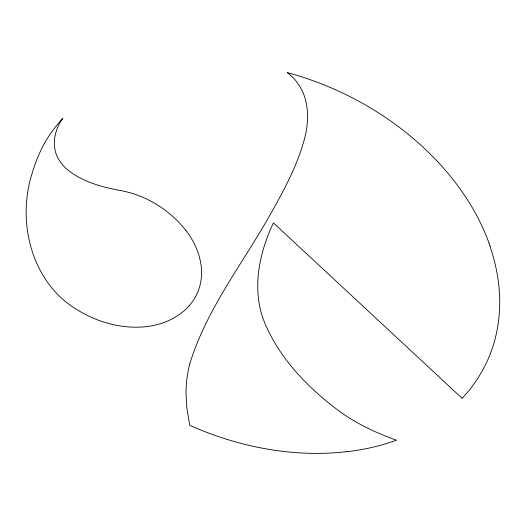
<?xml version="1.0" encoding="UTF-8"?>
<svg xmlns="http://www.w3.org/2000/svg" width="526" height="526" viewBox="0 0 526 526"><rect width="100%" height="100%" fill="white"/><g stroke="black" fill="none" stroke-linecap="round" stroke-linejoin="round"><path stroke-width="0.79" d="M189.603 364.459C206.343 308.92 243.446 262.836 271.271 212.701C284.941 188.591 298.104 163.803 305.054 136.806C309.886 116.831 308.532 93.878 293.672 78.308A53.323 39.503 24.9 0 0 287.275 72.601A245.649 181.976 24.9 0 1 307.131 78.644L313.7 80.951A245.931 182.187 24.9 0 1 411.207 136.767A250.613 185.658 24.9 0 1 429.321 153.165A245.99 182.233 24.9 0 1 489.075 243.242M189.09 305.895C181.102 314.778 170.378 320.834 158.964 324.134A86.415 64.021 24.9 0 1 81.234 312.122C32.454 286.137 15.898 223.326 32.277 172.922A276.584 204.89 24.9 0 1 44.039 144.019A245.037 181.529 24.9 0 1 62.837 118.317C53.981 130.277 50.805 147.648 59.445 160.594A36.465 27.01 24.9 0 0 66.052 168.478C80.984 181.431 100.854 186.848 119.882 190.425C145.906 194.988 169.78 209.9 186.033 230.625M346.108 451.768L351.46 451.15A245.142 181.601 24.9 0 0 396.453 440.216C374.906 432.451 353.991 422.595 335.779 408.531C307.315 386.794 281.561 359.962 266.577 327.08C250.711 293.488 258.194 255.149 273.402 222.886L462.045 398.261M489.035 243.242L489.897 245.53M490.022 245.944L490.258 246.773M189.616 364.465A204.272 151.324 24.9 0 0 185.994 393.034L186.776 407.472L189.452 423.686A50.95 37.74 24.9 0 0 189.748 425.317A247.483 183.337 24.9 0 0 346.088 451.722M490.127 246.779A246.852 182.87 24.9 0 1 462.13 398.32M189.071 305.882A88.499 65.559 24.9 0 0 200.899 263.815L199.459 257.129A86.146 63.817 24.9 0 0 186.033 230.625"/></g></svg>
